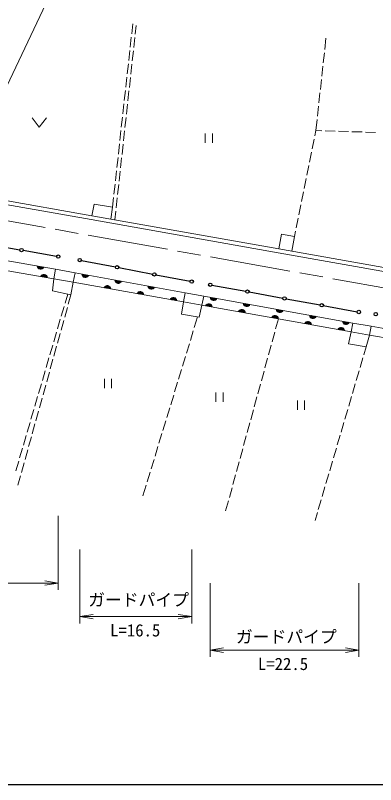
# Model space of a CAD drawing. Units: millimetres, scale not verified. Extents: x 40000 to 680000, y 20000 to 380000.
# Drawn here: x 303662 to 357288, y 205000 to 319477 of the extents above; entities that cross this region are included whole.
import ezdxf
from ezdxf.enums import TextEntityAlignment as Align

# ---------------------------------------------------------------- set-up
doc = ezdxf.new("R2010")
doc.units = ezdxf.units.MM
doc.header["$LTSCALE"] = 1000
doc.linetypes.add('CHAIN', pattern=[18.5, 12, -1.5, 3.5, -1.5])
for name, color, linetype, lineweight in [('M-BMK', 2, 'CHAIN', 13), ('M-STR-HTXT', 7, 'Continuous', 13), ('M-STR-STRC', 7, 'Continuous', 25), ('M-TTL-BAND', 7, 'Continuous', 25), ('M-WORK', 1, 'Continuous', 13)]:
    doc.layers.add(name, color=color, linetype=linetype, lineweight=lineweight)
doc.styles.add('ＭＳ ゴシック', font='')
doc.styles.get('ＭＳ ゴシック').set_extended_font_data('MS Gothic')

# ---------------------------------------------------------------- blocks, each defined once
blk = doc.blocks.new('open_arrow')
at = {"color": 0, "linetype": 'Continuous', "lineweight": -2}
blk.add_lwpolyline([(7.5, 1.25), (0, 0), (7.5, -1.25)], dxfattribs=at)

msp = doc.modelspace()

# ---------------------------------------------------------------- linework, layer by layer
at = {"layer": 'M-BMK'}
msp.add_line((380951, 274937), (282501, 292474), dxfattribs=at)
at = {"layer": 'M-STR-HTXT'}
for p, q in [((310039, 245000), (310039, 234000)), ((313236, 240000), (313236, 229000)), ((329905, 240000), (329905, 229000)), ((271790, 235000), (310039, 235000)), ((332662, 235000), (332662, 224000)), ((354791, 235000), (354791, 224000)), ((313236, 230000), (329905, 230000)), ((332662, 225000), (354791, 225000))]:
    msp.add_line(p, q, dxfattribs=at)
msp.add_lwpolyline([(293822, 290925), (310000, 325000), (337500, 325000)], dxfattribs=at)
at = {"layer": 'M-STR-STRC'}
for p, q in [((299357, 285493), (304329, 284600)), ((304821, 284512), (309793, 283619)), ((313482, 283008), (318547, 282040)), ((319038, 281946), (324103, 280977)), ((324594, 280883), (329659, 279915)), ((332908, 279343), (337949, 278420)), ((338440, 278329), (343481, 277406)), ((343972, 277315), (349013, 276392)), ((349505, 276301), (354545, 275378))]:
    msp.add_line(p, q, dxfattribs=at)
for centre in [(304575, 284556), (310039, 283574), (313236, 283055), (318793, 281993), (324349, 280930), (329905, 279868), (332662, 279389), (338194, 278375), (343727, 277361), (349259, 276347), (354791, 275333), (357308, 275013)]:
    msp.add_circle(centre, 250, dxfattribs=at)
at = {"layer": 'M-TTL-BAND'}
msp.add_line((40000, 205000), (579000, 205000), dxfattribs=at)
at = {"layer": 'M-WORK'}
for p, q in [((320974, 316737), (321137, 318206)), ((321646, 317976), (321505, 316690)), ((320754, 314749), (320919, 316240)), ((321450, 316193), (321286, 314702)), ((349715, 314412), (349896, 316065)), ((320534, 312761), (320699, 314252)), ((321232, 314205), (321068, 312714)), ((349497, 312424), (349661, 313915)), ((320314, 310773), (320479, 312264)), ((321013, 312217), (320849, 310726)), ((349279, 310436), (349443, 311927)), ((320094, 308785), (320259, 310276)), ((320795, 310229), (320631, 308738)), ((349061, 308448), (349225, 309939)), ((319874, 306797), (320039, 308288)), ((320576, 308241), (320413, 306750)), ((348844, 306460), (349007, 307951)), ((319654, 304810), (319819, 306300)), ((320358, 306253), (320194, 304762)), ((348626, 304472), (348789, 305963)), ((306174, 304243), (307224, 302843)), ((307224, 302843), (308274, 304243)), ((319434, 302822), (319599, 304313)), ((320139, 304265), (319976, 302774)), ((348390, 302321), (348571, 303974)), ((319214, 300834), (319379, 302325)), ((319921, 302277), (319757, 300786)), ((348235, 301559), (348390, 302321)), ((348390, 302321), (349272, 302296)), ((349772, 302281), (351272, 302238)), ((351771, 302224), (353271, 302180)), ((331939, 301916), (331939, 300516)), ((332989, 300516), (332989, 301916)), ((353770, 302166), (355270, 302123)), ((355770, 302108), (357269, 302065)), ((318994, 298846), (319159, 300337)), ((319703, 300289), (319539, 298798)), ((347837, 299599), (348136, 301069)), ((347439, 297639), (347738, 299109)), ((318774, 296858), (318939, 298349)), ((319484, 298301), (319320, 296810)), ((347042, 295679), (347340, 297149)), ((318554, 294870), (318719, 296361)), ((319266, 296313), (319102, 294822)), ((318334, 292882), (318499, 294373)), ((319047, 294325), (318883, 292834)), ((346644, 293719), (346942, 295189)), ((293551, 293472), (315059, 289667)), ((346246, 291759), (346544, 293229)), ((293445, 292881), (314954, 289076)), ((318116, 290916), (318279, 292385)), ((318829, 292337), (318665, 290846)), ((315059, 289667), (315405, 291402)), ((315405, 291402), (318116, 290916)), ((318116, 290916), (317851, 289172)), ((345848, 289799), (346146, 291269)), ((315059, 289667), (342876, 284738)), ((318610, 290349), (318469, 289063)), ((271477, 288498), (309645, 281687)), ((314954, 289076), (342771, 284148)), ((345450, 287839), (345748, 289309)), ((345195, 286586), (345350, 287349)), ((309397, 280267), (271234, 286971)), ((342876, 284738), (343260, 286924)), ((343260, 286924), (345195, 286586)), ((345195, 286586), (344837, 284389)), ((342771, 284148), (368211, 279614)), ((342876, 284738), (368313, 280205)), ((309645, 281687), (309397, 280267)), ((312571, 281141), (309645, 281687)), ((312283, 279774), (312571, 281141)), ((312571, 281141), (328960, 278193)), ((309174, 278486), (309397, 280267)), ((309397, 280267), (312283, 279774)), ((312283, 279774), (311931, 277886)), ((328676, 276825), (312283, 279774)), ((311931, 277886), (309174, 278486)), ((328676, 276825), (328960, 278193)), ((328960, 278193), (331695, 277696)), ((311055, 276650), (311448, 277991)), ((311931, 277886), (311542, 276490)), ((331695, 277696), (331420, 276368)), ((331695, 277696), (353918, 273686)), ((310491, 274731), (310914, 276170)), ((311408, 276008), (311006, 274563)), ((328676, 276825), (328415, 274993)), ((331420, 276368), (328676, 276825)), ((331026, 274566), (331420, 276368)), ((353634, 272390), (331420, 276368)), ((328415, 274993), (331026, 274566)), ((309928, 272812), (310351, 274251)), ((310872, 274082), (310469, 272637)), ((330785, 274606), (330297, 273011)), ((342817, 274327), (342400, 272810)), ((353918, 273686), (353634, 272390)), ((356640, 273231), (353918, 273686)), ((330151, 272533), (329712, 271098)), ((356360, 271908), (356640, 273231)), ((356640, 273231), (396641, 266078)), ((309365, 270893), (309787, 272332)), ((310335, 272155), (309932, 270710)), ((342268, 272327), (341870, 270881)), ((353634, 272390), (353274, 270600)), ((353634, 272390), (356360, 271908)), ((355885, 270147), (356360, 271908)), ((396356, 264888), (356360, 271908)), ((308802, 268974), (309224, 270413)), ((309798, 270229), (309396, 268784)), ((329566, 270620), (329127, 269186)), ((341738, 270399), (341341, 268952)), ((353274, 270600), (355885, 270147)), ((355885, 270147), (355540, 268974)), ((308239, 267055), (308661, 268494)), ((309261, 268302), (308859, 266857)), ((328981, 268708), (328543, 267273)), ((341208, 268470), (340811, 267024)), ((355398, 268495), (354975, 267056)), ((328396, 266795), (327958, 265361)), ((307675, 265136), (308098, 266575)), ((308725, 266375), (308322, 264930)), ((340678, 266542), (340281, 265095)), ((354833, 266576), (354409, 265138)), ((307112, 263217), (307535, 264656)), ((308188, 264449), (307785, 263004)), ((316935, 265401), (316935, 264001)), ((317985, 264001), (317985, 265401)), ((327812, 264882), (327373, 263448)), ((340149, 264613), (339751, 263167)), ((354268, 264658), (353844, 263219)), ((333523, 263377), (333523, 261977)), ((334573, 261977), (334573, 263377)), ((306549, 261298), (306971, 262737)), ((307651, 262522), (307249, 261077)), ((327227, 262970), (326788, 261535)), ((339619, 262685), (339221, 261238)), ((345662, 262164), (345662, 260764)), ((346712, 260764), (346712, 262164)), ((353703, 262739), (353279, 261301)), ((326642, 261057), (326203, 259623)), ((305986, 259378), (306408, 260818)), ((307115, 260595), (306712, 259150)), ((339089, 260756), (338692, 259310)), ((353138, 260821), (352714, 259382)), ((305422, 257459), (305845, 258899)), ((326057, 259145), (325618, 257710)), ((338559, 258828), (338162, 257381)), ((352572, 258903), (352148, 257464)), ((306578, 258669), (306175, 257224)), ((304859, 255540), (305282, 256980)), ((306041, 256742), (305639, 255297)), ((325472, 257232), (325034, 255798)), ((338029, 256899), (337632, 255453)), ((352007, 256984), (351583, 255545)), ((324887, 255319), (324449, 253885)), ((304296, 253621), (304718, 255061)), ((305504, 254815), (305102, 253370)), ((337499, 254971), (337102, 253524)), ((351442, 255066), (351018, 253627)), ((303733, 251702), (304155, 253142)), ((324303, 253407), (323864, 251972)), ((336970, 253042), (336572, 251596)), ((350877, 253147), (350453, 251708)), ((304968, 252889), (304565, 251444)), ((304431, 250962), (304042, 249566)), ((323718, 251494), (323279, 250060)), ((336440, 251113), (336042, 249667)), ((350312, 251229), (349888, 249790)), ((323133, 249582), (322645, 247987)), ((335910, 249185), (335513, 247738)), ((349746, 249310), (349322, 247871)), ((349181, 247392), (348757, 245953)), ((335380, 247256), (334963, 245739)), ((348616, 245473), (348270, 244300))]:
    msp.add_line(p, q, dxfattribs=at)
for centre, radius, start, end in [((307429, 282197), 512, 182.56344, 337.20267), ((307429, 282197), 410, 185.80874, 333.95738), ((307429, 282197), 308, 191.34318, 328.42293), ((307429, 282197), 205, 203.16645, 316.59967), ((307900, 280415), 512, 2.71614, 157.35538), ((307900, 280415), 410, 5.96144, 154.11008), ((307900, 280415), 308, 11.49589, 148.57563), ((307900, 280415), 205, 23.31915, 136.75237), ((314068, 280986), 512, 182.48212, 337.12136), ((314068, 280986), 410, 185.72742, 333.87606), ((314068, 280986), 308, 191.26187, 328.34161), ((314068, 280986), 205, 203.08513, 316.51835), ((318989, 280101), 512, 182.48212, 337.12136), ((318989, 280101), 410, 185.72742, 333.87606), ((318989, 280101), 308, 191.26187, 328.34161), ((318989, 280101), 205, 203.08513, 316.51835), ((317337, 278750), 512, 2.48483, 157.12406), ((317337, 278750), 410, 5.73012, 153.87876), ((317337, 278750), 308, 11.26457, 148.34432), ((317337, 278750), 205, 23.08783, 136.52105), ((322258, 277865), 512, 2.48483, 157.12406), ((322258, 277865), 410, 5.73012, 153.87876), ((323910, 279216), 512, 182.48212, 337.12136), ((323910, 279216), 410, 185.72742, 333.87606), ((323910, 279216), 308, 191.26187, 328.34161), ((323910, 279216), 205, 203.08513, 316.51835), ((322258, 277865), 308, 11.26457, 148.34432), ((322258, 277865), 205, 23.08783, 136.52105), ((327179, 276980), 512, 2.48483, 157.12406), ((327179, 276980), 410, 5.73012, 153.87876), ((327179, 276980), 308, 11.26457, 148.34432), ((327179, 276980), 205, 23.08783, 136.52105), ((333191, 277540), 512, 182.45313, 337.09236), ((333191, 277540), 410, 185.69842, 333.84706), ((333191, 277540), 308, 191.23287, 328.31261), ((333191, 277540), 205, 203.05613, 316.48935), ((332451, 276069), 512, 2.52678, 157.16601), ((332451, 276069), 410, 5.77208, 153.92072), ((332451, 276069), 308, 11.30652, 148.38627), ((332451, 276069), 205, 23.12979, 136.56301), ((338112, 276652), 512, 182.45313, 337.09236), ((338112, 276652), 410, 185.69842, 333.84706), ((338112, 276652), 308, 191.23287, 328.31261), ((338112, 276652), 205, 203.05613, 316.48935), ((337372, 275188), 512, 2.52678, 157.16601), ((337372, 275188), 410, 5.77208, 153.92072), ((337372, 275188), 308, 11.30652, 148.38627), ((337372, 275188), 205, 23.12979, 136.56301), ((342294, 274306), 512, 2.52678, 157.16601), ((343032, 275765), 512, 182.45313, 337.09236), ((343032, 275765), 410, 185.69842, 333.84706), ((343032, 275765), 308, 191.23287, 328.31261), ((343032, 275765), 205, 203.05613, 316.48935), ((347953, 274877), 512, 182.45313, 337.09236), ((347953, 274877), 410, 185.69842, 333.84706), ((347953, 274877), 308, 191.23287, 328.31261), ((347953, 274877), 205, 203.05613, 316.48935), ((342294, 274306), 410, 5.77208, 153.92072), ((342294, 274306), 308, 11.30652, 148.38627), ((342294, 274306), 205, 23.12979, 136.56301), ((347216, 273425), 512, 2.52678, 157.16601), ((347216, 273425), 410, 5.77208, 153.92072), ((347216, 273425), 308, 11.30652, 148.38627), ((347216, 273425), 205, 23.12979, 136.56301), ((352873, 273989), 512, 182.45313, 337.09236), ((352873, 273989), 410, 185.69842, 333.84706), ((352873, 273989), 308, 191.23287, 328.31261), ((352873, 273989), 205, 203.05613, 316.48935), ((352137, 272543), 512, 2.52678, 157.16601), ((352137, 272543), 410, 5.77208, 153.92072), ((352137, 272543), 308, 11.30652, 148.38627), ((352137, 272543), 205, 23.12979, 136.56301)]:
    msp.add_arc(centre, radius, start, end, dxfattribs=at)

# ---------------------------------------------------------------- block references
at = {"layer": 'M-STR-HTXT', "xscale": 267, "yscale": 267, "rotation": 180}
for p in [(310039, 235000), (329905, 230000), (354791, 225000)]:
    msp.add_blockref('open_arrow', p, dxfattribs=at)
at = {"layer": 'M-STR-HTXT', "xscale": 267, "yscale": 267}
for p in [(313236, 230000), (332662, 225000)]:
    msp.add_blockref('open_arrow', p, dxfattribs=at)

# ---------------------------------------------------------------- texts
at = {"layer": 'M-STR-HTXT', "style": 'ＭＳ ゴシック'}
for p in [(322000, 232500), (344000, 227000)]:
    msp.add_text('ガードパイプ', height=1833, dxfattribs=at).set_placement(p, align=Align.MIDDLE_CENTER)
for s, p in [('L=16.5', (321500, 226500)), ('L=22.5', (343500, 221500))]:
    msp.add_text(s, height=1833, dxfattribs=at).set_placement(p, align=Align.BOTTOM_CENTER)

doc.saveas('drawing.dxf')
